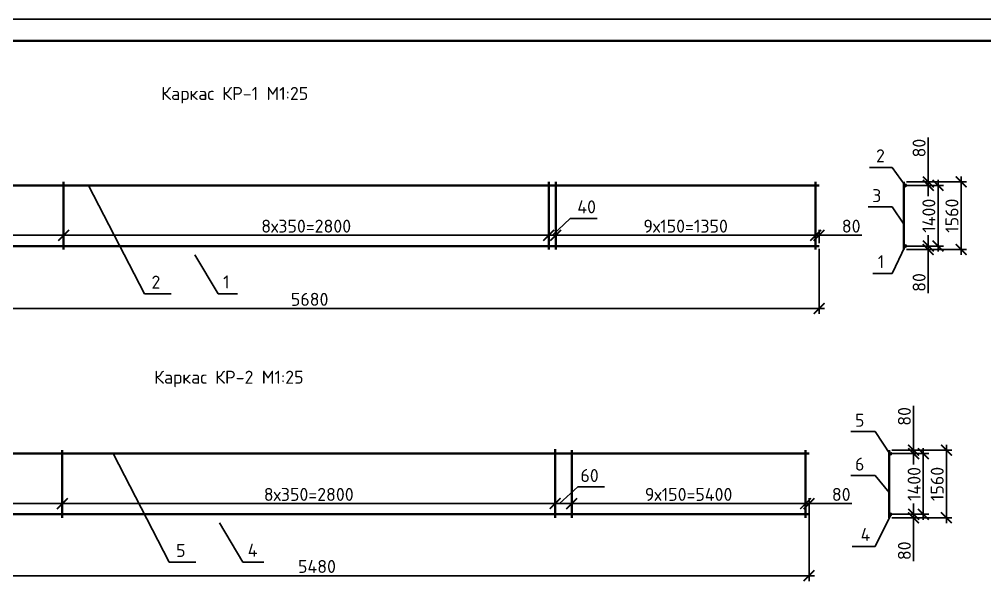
# Model space of a CAD drawing. Header units: millimetres. Extents: x -258556 to -95372, y 16759 to 83599.
# Drawn here: x -126283 to -126060.1, y 42005.7 to 42138.1 of the extents above; entities that cross this region are included whole.
import ezdxf

# ---------------------------------------------------------------- set-up
doc = ezdxf.new("R2010")
doc.units = ezdxf.units.MM
doc.header["$LTSCALE"] = 0.5
doc.layers.add('Толстый', color=7, linetype='Continuous', lineweight=40)
doc.layers.add('тонкие', color=7, linetype='Continuous')
doc.layers.add('Тонкий', color=7, linetype='Continuous')
doc.styles.add('Наклонный3.5', font='isocpeur.ttf', dxfattribs={"height": 3})
doc.dimstyles.new('СТРОИТЕЛЬНЫЙ', dxfattribs={"dimtxt": 3.5, "dimasz": 2.5, "dimexe": 1.25, "dimexo": 0.625, "dimtad": 1, "dimdec": 0, "dimlfac": 100, "dimdsep": 46, "dimtxsty": 'Наклонный3.5', "dimblk1": 'ARCHTICK', "dimblk2": 'ARCHTICK', "dimsah": 1, "dimcen": 0, "dimdle": 1.25, "dimadec": 0, "dimazin": 0, "dimtfac": 0.75, "dimtdec": 0, "dimtmove": 0, "dimatfit": 3, "dimldrblk": 'ARCHTICK', "dimfxl": 1, "dimtolj": 1, "dimtzin": 0, "dimarcsym": 0})

# ---------------------------------------------------------------- blocks, each defined once
blk = doc.blocks.new('_ArchTick')
at = {"color": 0, "linetype": 'ByBlock', "const_width": 0.15}
blk.add_lwpolyline([(-0.5, -0.5), (0.5, 0.5)], dxfattribs=at)
blk = doc.blocks.new('*D802')
at = {"layer": 'Defpoints', "color": 0, "transparency": 16777216}
for p in [(-126332.79, 42092.72), (-126272.79, 42092.72), (-126272.79, 42088.19)]:
    blk.add_point(p, dxfattribs=at)
at = {"layer": 'тонкие', "color": 0, "lineweight": -2, "transparency": 16777216}
for p, q in [((-126332.79, 42092.1), (-126332.79, 42086.94)), ((-126272.79, 42092.1), (-126272.79, 42086.94)), ((-126334.04, 42088.19), (-126271.54, 42088.19))]:
    blk.add_line(p, q, dxfattribs=at)
at = {"layer": 'тонкие', "color": 0, "lineweight": -2, "transparency": 16777216, "xscale": 2.5, "yscale": 2.5, "zscale": 2.5, "rotation": 180}
blk.add_blockref('_ArchTick', (-126332.79, 42088.19), dxfattribs=at)
at = {"layer": 'тонкие', "color": 0, "lineweight": -2, "transparency": 16777216, "xscale": 2.5, "yscale": 2.5, "zscale": 2.5}
blk.add_blockref('_ArchTick', (-126272.79, 42088.19), dxfattribs=at)
at = {"layer": 'тонкие', "color": 0, "transparency": 16777216, "insert": (-126302.79, 42090.31), "char_height": 3, "attachment_point": 5, "style": 'Наклонный3.5'}
blk.add_mtext('\\A1;9х150=1350', dxfattribs=at)
blk = doc.blocks.new('*D803')
at = {"layer": 'Defpoints', "color": 0, "transparency": 16777216}
for p in [(-126159.19, 42091.72), (-126099.19, 42091.72), (-126099.19, 42088.19)]:
    blk.add_point(p, dxfattribs=at)
at = {"layer": 'тонкие', "color": 0, "lineweight": -2, "transparency": 16777216}
for p, q in [((-126159.19, 42091.1), (-126159.19, 42086.94)), ((-126099.19, 42091.1), (-126099.19, 42086.94)), ((-126160.44, 42088.19), (-126097.94, 42088.19))]:
    blk.add_line(p, q, dxfattribs=at)
at = {"layer": 'тонкие', "color": 0, "lineweight": -2, "transparency": 16777216, "xscale": 2.5, "yscale": 2.5, "zscale": 2.5, "rotation": 180}
blk.add_blockref('_ArchTick', (-126159.19, 42088.19), dxfattribs=at)
at = {"layer": 'тонкие', "color": 0, "lineweight": -2, "transparency": 16777216, "xscale": 2.5, "yscale": 2.5, "zscale": 2.5}
blk.add_blockref('_ArchTick', (-126099.19, 42088.19), dxfattribs=at)
at = {"layer": 'тонкие', "color": 0, "transparency": 16777216, "insert": (-126129.19, 42090.31), "char_height": 3, "attachment_point": 5, "style": 'Наклонный3.5'}
blk.add_mtext('\\A1;9х150=1350', dxfattribs=at)
blk = doc.blocks.new('*D804')
at = {"layer": 'Defpoints', "color": 0, "transparency": 16777216}
for p in [(-126160.79, 42091.72), (-126272.79, 42088.19), (-126160.79, 42088.19)]:
    blk.add_point(p, dxfattribs=at)
at = {"layer": 'тонкие', "color": 0, "lineweight": -2, "transparency": 16777216}
for p, q in [((-126160.79, 42091.1), (-126160.79, 42086.94)), ((-126274.04, 42088.19), (-126159.54, 42088.19)), ((-126272.79, 42087.56), (-126272.79, 42086.94))]:
    blk.add_line(p, q, dxfattribs=at)
at = {"layer": 'тонкие', "color": 0, "lineweight": -2, "transparency": 16777216, "xscale": 2.5, "yscale": 2.5, "zscale": 2.5, "rotation": 180}
blk.add_blockref('_ArchTick', (-126272.79, 42088.19), dxfattribs=at)
at = {"layer": 'тонкие', "color": 0, "lineweight": -2, "transparency": 16777216, "xscale": 2.5, "yscale": 2.5, "zscale": 2.5}
blk.add_blockref('_ArchTick', (-126160.79, 42088.19), dxfattribs=at)
at = {"layer": 'тонкие', "color": 0, "transparency": 16777216, "insert": (-126216.79, 42090.31), "char_height": 3, "attachment_point": 5, "style": 'Наклонный3.5'}
blk.add_mtext('\\A1;8х350=2800', dxfattribs=at)
blk = doc.blocks.new('*D805')
at = {"layer": 'Defpoints', "color": 0, "transparency": 16777216}
for p in [(-126160.79, 42093.99), (-126159.19, 42093.99), (-126159.19, 42088.19)]:
    blk.add_point(p, dxfattribs=at)
at = {"layer": 'тонкие', "color": 0, "lineweight": -2, "transparency": 16777216}
for p, q in [((-126160.79, 42093.36), (-126160.79, 42086.94)), ((-126159.19, 42093.36), (-126159.19, 42086.94)), ((-126162.04, 42088.19), (-126159.19, 42088.19)), ((-126159.19, 42088.19), (-126154.17, 42088.19))]:
    blk.add_line(p, q, dxfattribs=at)
at = {"layer": 'тонкие', "color": 0, "lineweight": -2, "transparency": 16777216, "xscale": 2.5, "yscale": 2.5, "zscale": 2.5, "rotation": 180}
blk.add_blockref('_ArchTick', (-126160.79, 42088.19), dxfattribs=at)
at = {"layer": 'тонкие', "color": 0, "lineweight": -2, "transparency": 16777216, "xscale": 2.5, "yscale": 2.5, "zscale": 2.5}
blk.add_blockref('_ArchTick', (-126159.19, 42088.19), dxfattribs=at)
blk = doc.blocks.new('*D816')
at = {"layer": 'Defpoints', "color": 0, "transparency": 16777216}
for p in [(-126078.22, 42099.72), (-126070.92, 42099.72), (-126078.22, 42085.72)]:
    blk.add_point(p, dxfattribs=at)
at = {"layer": 'тонкие', "color": 0, "lineweight": -2, "transparency": 16777216}
for p, q in [((-126070.92, 42084.47), (-126070.92, 42100.97)), ((-126077.59, 42099.72), (-126069.67, 42099.72)), ((-126077.59, 42085.72), (-126069.67, 42085.72))]:
    blk.add_line(p, q, dxfattribs=at)
at = {"layer": 'тонкие', "color": 0, "lineweight": -2, "transparency": 16777216, "xscale": 2.5, "yscale": 2.5, "zscale": 2.5}
for p, rotation in [((-126070.92, 42099.72), 90), ((-126070.92, 42085.72), 270)]:
    blk.add_blockref('_ArchTick', p, dxfattribs=dict(at, rotation=rotation))
at = {"layer": 'тонкие', "color": 0, "transparency": 16777216, "insert": (-126073.04, 42092.72), "char_height": 3, "attachment_point": 5, "rotation": 90, "style": 'Наклонный3.5'}
blk.add_mtext('\\A1;1400', dxfattribs=at)
blk = doc.blocks.new('*D817')
at = {"layer": 'Defpoints', "color": 0, "transparency": 16777216}
for p in [(-126078.82, 42100.52), (-126078.82, 42099.72), (-126073.17, 42099.72)]:
    blk.add_point(p, dxfattribs=at)
at = {"layer": 'тонкие', "color": 0, "lineweight": -2, "transparency": 16777216}
for p, q in [((-126073.17, 42100.52), (-126073.17, 42110.76)), ((-126078.19, 42100.52), (-126071.92, 42100.52)), ((-126078.19, 42099.72), (-126071.92, 42099.72)), ((-126073.17, 42099.72), (-126073.17, 42100.52)), ((-126073.17, 42099.72), (-126073.17, 42097.22))]:
    blk.add_line(p, q, dxfattribs=at)
at = {"layer": 'тонкие', "color": 0, "lineweight": -2, "transparency": 16777216, "xscale": 2.5, "yscale": 2.5, "zscale": 2.5}
for p, rotation in [((-126073.17, 42100.52), 270), ((-126073.17, 42099.72), 90)]:
    blk.add_blockref('_ArchTick', p, dxfattribs=dict(at, rotation=rotation))
at = {"layer": 'тонкие', "color": 0, "transparency": 16777216, "insert": (-126075.29, 42108.34), "char_height": 3, "attachment_point": 5, "rotation": 90, "style": 'Наклонный3.5'}
blk.add_mtext('\\A1;80', dxfattribs=at)
blk = doc.blocks.new('*D818')
at = {"layer": 'Defpoints', "color": 0, "transparency": 16777216}
for p in [(-126078.82, 42085.72), (-126073.17, 42085.72), (-126078.82, 42084.92)]:
    blk.add_point(p, dxfattribs=at)
at = {"layer": 'тонкие', "color": 0, "lineweight": -2, "transparency": 16777216}
for p, q in [((-126073.17, 42085.72), (-126073.17, 42088.22)), ((-126078.19, 42085.72), (-126071.92, 42085.72)), ((-126073.17, 42085.72), (-126073.17, 42084.92)), ((-126078.19, 42084.92), (-126071.92, 42084.92)), ((-126073.17, 42084.92), (-126073.17, 42074.87))]:
    blk.add_line(p, q, dxfattribs=at)
at = {"layer": 'тонкие', "color": 0, "lineweight": -2, "transparency": 16777216, "xscale": 2.5, "yscale": 2.5, "zscale": 2.5}
for p, rotation in [((-126073.17, 42085.72), 270), ((-126073.17, 42084.92), 90)]:
    blk.add_blockref('_ArchTick', p, dxfattribs=dict(at, rotation=rotation))
at = {"layer": 'тонкие', "color": 0, "transparency": 16777216, "insert": (-126075.29, 42077.3), "char_height": 3, "attachment_point": 5, "rotation": 90, "style": 'Наклонный3.5'}
blk.add_mtext('\\A1;80', dxfattribs=at)
blk = doc.blocks.new('*D819')
at = {"layer": 'Defpoints', "color": 0, "transparency": 16777216}
for p in [(-126078.82, 42100.52), (-126065.58, 42100.52), (-126078.82, 42084.92)]:
    blk.add_point(p, dxfattribs=at)
at = {"layer": 'тонкие', "color": 0, "lineweight": -2, "transparency": 16777216}
for p, q in [((-126065.58, 42083.67), (-126065.58, 42101.77)), ((-126078.19, 42100.52), (-126064.33, 42100.52)), ((-126078.19, 42084.92), (-126064.33, 42084.92))]:
    blk.add_line(p, q, dxfattribs=at)
at = {"layer": 'тонкие', "color": 0, "lineweight": -2, "transparency": 16777216, "xscale": 2.5, "yscale": 2.5, "zscale": 2.5}
for p, rotation in [((-126065.58, 42100.52), 90), ((-126065.58, 42084.92), 270)]:
    blk.add_blockref('_ArchTick', p, dxfattribs=dict(at, rotation=rotation))
at = {"layer": 'тонкие', "color": 0, "transparency": 16777216, "insert": (-126067.71, 42092.72), "char_height": 3, "attachment_point": 5, "rotation": 90, "style": 'Наклонный3.5'}
blk.add_mtext('\\A1;1560', dxfattribs=at)
blk = doc.blocks.new('*D820')
at = {"layer": 'Defpoints', "color": 0, "transparency": 16777216}
for p in [(-126333.59, 42085.72), (-126098.39, 42085.72), (-126098.39, 42071.29)]:
    blk.add_point(p, dxfattribs=at)
at = {"layer": 'тонкие', "color": 0, "lineweight": -2, "transparency": 16777216}
for p, q in [((-126333.59, 42085.1), (-126333.59, 42070.04)), ((-126098.39, 42085.1), (-126098.39, 42070.04)), ((-126334.84, 42071.29), (-126097.14, 42071.29))]:
    blk.add_line(p, q, dxfattribs=at)
at = {"layer": 'тонкие', "color": 0, "lineweight": -2, "transparency": 16777216, "xscale": 2.5, "yscale": 2.5, "zscale": 2.5, "rotation": 180}
blk.add_blockref('_ArchTick', (-126333.59, 42071.29), dxfattribs=at)
at = {"layer": 'тонкие', "color": 0, "lineweight": -2, "transparency": 16777216, "xscale": 2.5, "yscale": 2.5, "zscale": 2.5}
blk.add_blockref('_ArchTick', (-126098.39, 42071.29), dxfattribs=at)
at = {"layer": 'тонкие', "color": 0, "transparency": 16777216, "insert": (-126215.99, 42073.41), "char_height": 3, "attachment_point": 5, "style": 'Наклонный3.5'}
blk.add_mtext('\\A1;5680', dxfattribs=at)
blk = doc.blocks.new('*D822')
at = {"layer": 'Defpoints', "color": 0, "transparency": 16777216}
for p in [(-126098.39, 42088.19), (-126099.19, 42085.72), (-126098.39, 42085.72)]:
    blk.add_point(p, dxfattribs=at)
at = {"layer": 'тонкие', "color": 0, "lineweight": -2, "transparency": 16777216}
for p, q in [((-126099.19, 42088.19), (-126101.69, 42088.19)), ((-126099.19, 42086.35), (-126099.19, 42089.44)), ((-126099.19, 42088.19), (-126098.39, 42088.19)), ((-126098.39, 42086.35), (-126098.39, 42089.44)), ((-126098.39, 42088.19), (-126088.54, 42088.19))]:
    blk.add_line(p, q, dxfattribs=at)
at = {"layer": 'тонкие', "color": 0, "lineweight": -2, "transparency": 16777216, "xscale": 2.5, "yscale": 2.5, "zscale": 2.5}
blk.add_blockref('_ArchTick', (-126099.19, 42088.19), dxfattribs=at)
at = {"layer": 'тонкие', "color": 0, "lineweight": -2, "transparency": 16777216, "xscale": 2.5, "yscale": 2.5, "zscale": 2.5, "rotation": 180}
blk.add_blockref('_ArchTick', (-126098.39, 42088.19), dxfattribs=at)
at = {"layer": 'тонкие', "color": 0, "transparency": 16777216, "insert": (-126090.97, 42090.31), "char_height": 3, "attachment_point": 5, "style": 'Наклонный3.5'}
blk.add_mtext('\\A1;80', dxfattribs=at)
blk = doc.blocks.new('*D823')
at = {"layer": 'Defpoints', "color": 0, "transparency": 16777216}
for p in [(-126327.1, 42029.78), (-126273.1, 42029.78), (-126273.1, 42026.25)]:
    blk.add_point(p, dxfattribs=at)
at = {"layer": 'тонкие', "color": 0, "lineweight": -2, "transparency": 16777216}
for p, q in [((-126327.1, 42029.16), (-126327.1, 42025)), ((-126273.1, 42029.16), (-126273.1, 42025)), ((-126328.35, 42026.25), (-126271.85, 42026.25))]:
    blk.add_line(p, q, dxfattribs=at)
at = {"layer": 'тонкие', "color": 0, "lineweight": -2, "transparency": 16777216, "xscale": 2.5, "yscale": 2.5, "zscale": 2.5, "rotation": 180}
blk.add_blockref('_ArchTick', (-126327.1, 42026.25), dxfattribs=at)
at = {"layer": 'тонкие', "color": 0, "lineweight": -2, "transparency": 16777216, "xscale": 2.5, "yscale": 2.5, "zscale": 2.5}
blk.add_blockref('_ArchTick', (-126273.1, 42026.25), dxfattribs=at)
at = {"layer": 'тонкие', "color": 0, "transparency": 16777216, "insert": (-126300.1, 42028.37), "char_height": 3, "width": 22.4, "attachment_point": 5, "style": 'Наклонный3.5'}
blk.add_mtext('\\A1;9х150=1350', dxfattribs=at)
blk = doc.blocks.new('*D824')
at = {"layer": 'Defpoints', "color": 0, "transparency": 16777216}
for p in [(-126155.5, 42029.78), (-126101.5, 42028.99), (-126101.5, 42026.25)]:
    blk.add_point(p, dxfattribs=at)
at = {"layer": 'тонкие', "color": 0, "lineweight": -2, "transparency": 16777216}
for p, q in [((-126155.5, 42029.16), (-126155.5, 42025)), ((-126101.5, 42028.37), (-126101.5, 42025)), ((-126156.75, 42026.25), (-126100.25, 42026.25))]:
    blk.add_line(p, q, dxfattribs=at)
at = {"layer": 'тонкие', "color": 0, "lineweight": -2, "transparency": 16777216, "xscale": 2.5, "yscale": 2.5, "zscale": 2.5, "rotation": 180}
blk.add_blockref('_ArchTick', (-126155.5, 42026.25), dxfattribs=at)
at = {"layer": 'тонкие', "color": 0, "lineweight": -2, "transparency": 16777216, "xscale": 2.5, "yscale": 2.5, "zscale": 2.5}
blk.add_blockref('_ArchTick', (-126101.5, 42026.25), dxfattribs=at)
at = {"layer": 'тонкие', "color": 0, "transparency": 16777216, "insert": (-126128.5, 42028.37), "char_height": 3, "attachment_point": 5, "style": 'Наклонный3.5'}
blk.add_mtext('\\A1;9х150=5400', dxfattribs=at)
blk = doc.blocks.new('*D825')
at = {"layer": 'Defpoints', "color": 0, "transparency": 16777216}
for p in [(-126273.1, 42029.78), (-126159.31, 42029.78), (-126159.31, 42026.25)]:
    blk.add_point(p, dxfattribs=at)
at = {"layer": 'тонкие', "color": 0, "lineweight": -2, "transparency": 16777216}
for p, q in [((-126273.1, 42029.16), (-126273.1, 42025)), ((-126159.31, 42029.16), (-126159.31, 42025)), ((-126274.35, 42026.25), (-126158.06, 42026.25))]:
    blk.add_line(p, q, dxfattribs=at)
at = {"layer": 'тонкие', "color": 0, "lineweight": -2, "transparency": 16777216, "xscale": 2.5, "yscale": 2.5, "zscale": 2.5, "rotation": 180}
blk.add_blockref('_ArchTick', (-126273.1, 42026.25), dxfattribs=at)
at = {"layer": 'тонкие', "color": 0, "lineweight": -2, "transparency": 16777216, "xscale": 2.5, "yscale": 2.5, "zscale": 2.5}
blk.add_blockref('_ArchTick', (-126159.31, 42026.25), dxfattribs=at)
at = {"layer": 'тонкие', "color": 0, "transparency": 16777216, "insert": (-126216.2, 42028.37), "char_height": 3, "attachment_point": 5, "style": 'Наклонный3.5'}
blk.add_mtext('\\A1;8х350=2800', dxfattribs=at)
blk = doc.blocks.new('*D682')
at = {"layer": 'Defpoints', "color": 0, "transparency": 16777216}
for p in [(-126159.31, 42027.82), (-126155.5, 42027.82), (-126155.5, 42026.25)]:
    blk.add_point(p, dxfattribs=at)
at = {"layer": 'тонкие', "color": 0, "lineweight": -2, "transparency": 16777216}
for p, q in [((-126160.56, 42026.25), (-126154.25, 42026.25)), ((-126159.31, 42027.2), (-126159.31, 42025)), ((-126155.5, 42027.2), (-126155.5, 42025))]:
    blk.add_line(p, q, dxfattribs=at)
at = {"layer": 'тонкие', "color": 0, "lineweight": -2, "transparency": 16777216, "xscale": 2.5, "yscale": 2.5, "zscale": 2.5, "rotation": 180}
blk.add_blockref('_ArchTick', (-126159.31, 42026.25), dxfattribs=at)
at = {"layer": 'тонкие', "color": 0, "lineweight": -2, "transparency": 16777216, "xscale": 2.5, "yscale": 2.5, "zscale": 2.5}
blk.add_blockref('_ArchTick', (-126155.5, 42026.25), dxfattribs=at)
blk = doc.blocks.new('*D806')
at = {"layer": 'Defpoints', "color": 0, "transparency": 16777216}
for p in [(-126101.5, 42026.25), (-126100.7, 42026.25), (-126100.7, 42021.78)]:
    blk.add_point(p, dxfattribs=at)
at = {"layer": 'тонкие', "color": 0, "lineweight": -2, "transparency": 16777216}
for p, q in [((-126101.5, 42026.87), (-126101.5, 42027.5)), ((-126100.7, 42022.41), (-126100.7, 42027.5)), ((-126101.5, 42026.25), (-126104, 42026.25)), ((-126101.5, 42026.25), (-126100.7, 42026.25)), ((-126100.7, 42026.25), (-126090.85, 42026.25))]:
    blk.add_line(p, q, dxfattribs=at)
at = {"layer": 'тонкие', "color": 0, "lineweight": -2, "transparency": 16777216, "xscale": 2.5, "yscale": 2.5, "zscale": 2.5}
blk.add_blockref('_ArchTick', (-126101.5, 42026.25), dxfattribs=at)
at = {"layer": 'тонкие', "color": 0, "lineweight": -2, "transparency": 16777216, "xscale": 2.5, "yscale": 2.5, "zscale": 2.5, "rotation": 180}
blk.add_blockref('_ArchTick', (-126100.7, 42026.25), dxfattribs=at)
at = {"layer": 'тонкие', "color": 0, "transparency": 16777216, "insert": (-126093.27, 42028.37), "char_height": 3, "attachment_point": 5, "style": 'Наклонный3.5'}
blk.add_mtext('\\A1;80', dxfattribs=at)
blk = doc.blocks.new('*D808')
at = {"layer": 'Defpoints', "color": 0, "transparency": 16777216}
for p in [(-126100.7, 42023.78), (-126327.9, 42021.78), (-126100.7, 42009.61)]:
    blk.add_point(p, dxfattribs=at)
at = {"layer": 'тонкие', "color": 0, "lineweight": -2, "transparency": 16777216}
for p, q in [((-126100.7, 42023.16), (-126100.7, 42008.36)), ((-126327.9, 42021.16), (-126327.9, 42008.36)), ((-126329.15, 42009.61), (-126099.45, 42009.61))]:
    blk.add_line(p, q, dxfattribs=at)
at = {"layer": 'тонкие', "color": 0, "lineweight": -2, "transparency": 16777216, "xscale": 2.5, "yscale": 2.5, "zscale": 2.5, "rotation": 180}
blk.add_blockref('_ArchTick', (-126327.9, 42009.61), dxfattribs=at)
at = {"layer": 'тонкие', "color": 0, "lineweight": -2, "transparency": 16777216, "xscale": 2.5, "yscale": 2.5, "zscale": 2.5}
blk.add_blockref('_ArchTick', (-126100.7, 42009.61), dxfattribs=at)
at = {"layer": 'тонкие', "color": 0, "transparency": 16777216, "insert": (-126214.3, 42011.74), "char_height": 3, "attachment_point": 5, "style": 'Наклонный3.5'}
blk.add_mtext('\\A1;5480', dxfattribs=at)
blk = doc.blocks.new('*D862')
at = {"layer": 'Defpoints', "color": 0, "transparency": 16777216}
for p in [(-126081.62, 42037.78), (-126074.32, 42037.78), (-126081.62, 42023.78)]:
    blk.add_point(p, dxfattribs=at)
at = {"layer": 'тонкие', "color": 0, "lineweight": -2, "transparency": 16777216}
for p, q in [((-126074.32, 42022.53), (-126074.32, 42039.03)), ((-126081, 42037.78), (-126073.07, 42037.78)), ((-126081, 42023.78), (-126073.07, 42023.78))]:
    blk.add_line(p, q, dxfattribs=at)
at = {"layer": 'тонкие', "color": 0, "lineweight": -2, "transparency": 16777216, "xscale": 2.5, "yscale": 2.5, "zscale": 2.5}
for p, rotation in [((-126074.32, 42037.78), 90), ((-126074.32, 42023.78), 270)]:
    blk.add_blockref('_ArchTick', p, dxfattribs=dict(at, rotation=rotation))
at = {"layer": 'тонкие', "color": 0, "transparency": 16777216, "insert": (-126076.44, 42030.78), "char_height": 3, "attachment_point": 5, "rotation": 90, "style": 'Наклонный3.5'}
blk.add_mtext('\\A1;1400', dxfattribs=at)
blk = doc.blocks.new('*D863')
at = {"layer": 'Defpoints', "color": 0, "transparency": 16777216}
for p in [(-126082.22, 42038.58), (-126082.22, 42037.78), (-126076.57, 42037.78)]:
    blk.add_point(p, dxfattribs=at)
at = {"layer": 'тонкие', "color": 0, "lineweight": -2, "transparency": 16777216}
for p, q in [((-126076.57, 42038.58), (-126076.57, 42048.82)), ((-126081.6, 42038.58), (-126075.32, 42038.58)), ((-126076.57, 42037.78), (-126076.57, 42038.58)), ((-126081.6, 42037.78), (-126075.32, 42037.78)), ((-126076.57, 42037.78), (-126076.57, 42035.28))]:
    blk.add_line(p, q, dxfattribs=at)
at = {"layer": 'тонкие', "color": 0, "lineweight": -2, "transparency": 16777216, "xscale": 2.5, "yscale": 2.5, "zscale": 2.5}
for p, rotation in [((-126076.57, 42038.58), 270), ((-126076.57, 42037.78), 90)]:
    blk.add_blockref('_ArchTick', p, dxfattribs=dict(at, rotation=rotation))
at = {"layer": 'тонкие', "color": 0, "transparency": 16777216, "insert": (-126078.69, 42046.39), "char_height": 3, "attachment_point": 5, "rotation": 90, "style": 'Наклонный3.5'}
blk.add_mtext('\\A1;80', dxfattribs=at)
blk = doc.blocks.new('*D864')
at = {"layer": 'Defpoints', "color": 0, "transparency": 16777216}
for p in [(-126082.22, 42023.78), (-126082.22, 42022.98), (-126076.57, 42023.78)]:
    blk.add_point(p, dxfattribs=at)
at = {"layer": 'тонкие', "color": 0, "lineweight": -2, "transparency": 16777216}
for p, q in [((-126076.57, 42023.78), (-126076.57, 42026.28)), ((-126081.6, 42023.78), (-126075.32, 42023.78)), ((-126081.6, 42022.98), (-126075.32, 42022.98)), ((-126076.57, 42023.78), (-126076.57, 42022.98)), ((-126076.57, 42022.98), (-126076.57, 42012.93))]:
    blk.add_line(p, q, dxfattribs=at)
at = {"layer": 'тонкие', "color": 0, "lineweight": -2, "transparency": 16777216, "xscale": 2.5, "yscale": 2.5, "zscale": 2.5}
for p, rotation in [((-126076.57, 42023.78), 270), ((-126076.57, 42022.98), 90)]:
    blk.add_blockref('_ArchTick', p, dxfattribs=dict(at, rotation=rotation))
at = {"layer": 'тонкие', "color": 0, "transparency": 16777216, "insert": (-126078.69, 42015.36), "char_height": 3, "attachment_point": 5, "rotation": 90, "style": 'Наклонный3.5'}
blk.add_mtext('\\A1;80', dxfattribs=at)
blk = doc.blocks.new('*D865')
at = {"layer": 'Defpoints', "color": 0, "transparency": 16777216}
for p in [(-126082.22, 42038.58), (-126068.99, 42038.58), (-126082.22, 42022.98)]:
    blk.add_point(p, dxfattribs=at)
at = {"layer": 'тонкие', "color": 0, "lineweight": -2, "transparency": 16777216}
for p, q in [((-126081.6, 42038.58), (-126067.74, 42038.58)), ((-126068.99, 42021.73), (-126068.99, 42039.83)), ((-126081.6, 42022.98), (-126067.74, 42022.98))]:
    blk.add_line(p, q, dxfattribs=at)
at = {"layer": 'тонкие', "color": 0, "lineweight": -2, "transparency": 16777216, "xscale": 2.5, "yscale": 2.5, "zscale": 2.5}
for p, rotation in [((-126068.99, 42038.58), 90), ((-126068.99, 42022.98), 270)]:
    blk.add_blockref('_ArchTick', p, dxfattribs=dict(at, rotation=rotation))
at = {"layer": 'тонкие', "color": 0, "transparency": 16777216, "insert": (-126071.11, 42030.78), "char_height": 3, "attachment_point": 5, "rotation": 90, "style": 'Наклонный3.5'}
blk.add_mtext('\\A1;1560', dxfattribs=at)

msp = doc.modelspace()

# ---------------------------------------------------------------- hatches: boundary and pattern name
at = {"layer": 'тонкие', "true_color": 0x000000}
h = msp.add_hatch(color=18, dxfattribs=at)
h.dxf.hatch_style = 1
h.paths.add_polyline_path([(-126078.21946, 42099.7206, 1), (-126078.81946, 42099.7206, 1)])
h = msp.add_hatch(color=18, dxfattribs=at)
h.dxf.hatch_style = 1
h.paths.add_polyline_path([(-126078.21946, 42085.7206, 1), (-126078.81946, 42085.7206, 1)])
h = msp.add_hatch(color=18, dxfattribs=at)
h.dxf.hatch_style = 1
h.paths.add_polyline_path([(-126081.62345, 42037.78004, 1), (-126082.22345, 42037.78004, 1)])
h = msp.add_hatch(color=18, dxfattribs=at)
h.dxf.hatch_style = 1
h.paths.add_polyline_path([(-126081.62345, 42023.78004, 1), (-126082.22345, 42023.78004, 1)])

# ---------------------------------------------------------------- linework, layer by layer
at = {"layer": 'Defpoints', "color": 18, "true_color": 0x000000}
msp.add_lwpolyline([(-126718.64819, 41544.06704), (-125877.64819, 41544.06704), (-125877.64819, 42138.06704), (-126718.64819, 42138.06704)], close=True, dxfattribs=at)
at = {"layer": 'Толстый', "color": 18, "true_color": 0x000000}
for p, q in [((-126698.64819, 42133.06704), (-125882.64819, 42133.06704)), ((-126333.5926, 42099.7206), (-126098.3926, 42099.7206)), ((-126272.7926, 42084.9206), (-126272.7926, 42100.5206)), ((-126160.7926, 42100.5206), (-126160.7926, 42084.9206)), ((-126159.1926, 42084.9206), (-126159.1926, 42100.5206)), ((-126099.1926, 42100.5206), (-126099.1926, 42084.9206)), ((-126078.81946, 42100.5206), (-126078.81946, 42084.9206)), ((-126098.3926, 42085.7206), (-126333.5926, 42085.7206)), ((-126273.09502, 42022.98004), (-126273.09502, 42038.58004)), ((-126159.30995, 42038.79309), (-126159.30995, 42022.98004)), ((-126155.49502, 42022.98004), (-126155.49502, 42038.58004)), ((-126101.49502, 42022.98004), (-126101.49502, 42038.58004)), ((-126082.22345, 42038.58004), (-126082.22345, 42022.98004)), ((-126327.89502, 42037.78004), (-126100.69502, 42037.78004)), ((-126100.69502, 42023.78004), (-126327.89502, 42023.78004))]:
    msp.add_line(p, q, dxfattribs=at)
at = {"layer": 'тонкие', "color": 18, "true_color": 0x000000}
for p, q in [((-126081.47075, 42103.88216), (-126078.51946, 42099.7206)), ((-126254.12927, 42074.69357), (-126267.05835, 42099.7206)), ((-126081.47075, 42094.74706), (-126087.04857, 42094.74706)), ((-126081.47075, 42094.74706), (-126078.81946, 42090.77834)), ((-126155.80939, 42092.08462), (-126159.9926, 42088.18751)), ((-126149.60709, 42092.08462), (-126155.80939, 42092.08462)), ((-126078.51946, 42085.7206), (-126081.47075, 42079.37034)), ((-126242.47162, 42083.7206), (-126237.14324, 42074.69357)), ((-126085.98692, 42079.37034), (-126081.47075, 42079.37034)), ((-126247.92697, 42074.69357), (-126254.12927, 42074.69357)), ((-126237.14324, 42074.69357), (-126232.62706, 42074.69357)), ((-126085.44308, 42042.88883), (-126091.02091, 42042.88883)), ((-126085.44308, 42042.88883), (-126081.92345, 42037.48004)), ((-126248.43169, 42012.75301), (-126261.36078, 42037.78004)), ((-126085.44308, 42032.75372), (-126091.02091, 42032.75372)), ((-126085.44308, 42032.75372), (-126082.22345, 42028.78501)), ((-126154.11181, 42030.14406), (-126158.29502, 42026.24695)), ((-126147.90952, 42030.14406), (-126154.11181, 42030.14406)), ((-126081.92345, 42023.48004), (-126085.44308, 42016.377)), ((-126236.77404, 42021.78004), (-126231.44566, 42012.75301)), ((-126090.75471, 42016.377), (-126085.44308, 42016.377)), ((-126242.2294, 42012.75301), (-126248.43169, 42012.75301)), ((-126231.44566, 42012.75301), (-126226.5603, 42012.75301))]:
    msp.add_line(p, q, dxfattribs=at)
for centre in [(-126078.51946, 42099.7206), (-126078.51946, 42085.7206), (-126081.92345, 42037.78004), (-126081.92345, 42023.78004)]:
    msp.add_circle(centre, 0.3, dxfattribs=at)
at = {"layer": 'Тонкий', "color": 18, "true_color": 0x000000}
for p, q in [((-126081.47075, 42103.88216), (-126086.70643, 42103.88216)), ((-126078.81946, 42100.5206), (-126078.81946, 42099.7206))]:
    msp.add_line(p, q, dxfattribs=at)

# ---------------------------------------------------------------- texts
at = {"layer": 'тонкие', "color": 18, "true_color": 0x000000, "char_height": 3, "attachment_point": 1, "style": 'Наклонный3.5'}
for s, width, insert in [('2', 5.7971129, (-126085.24057, 42108.04275)), ('3', 5.7971129, (-126086.12123, 42098.85576)), ('40', 5.7971129, (-126154.19431, 42096.26795)), ('1', 8.6073833, (-126084.82157, 42083.61143)), ('2', 5.7971129, (-126252.51419, 42078.8769)), ('1', 8.6073833, (-126235.97789, 42078.93466)), ('5', 5.7971129, (-126090.09357, 42046.99753)), ('6', 5.7971129, (-126090.09357, 42036.86243)), ('60', 5.7971129, (-126153.4771, 42034.23413)), ('4', 8.6073833, (-126088.79391, 42020.61809)), ('5', 5.7971129, (-126246.81661, 42016.93635)), ('4', 8.6073833, (-126230.28031, 42016.9941))]:
    msp.add_mtext_dynamic_manual_height_columns(s, width=width, gutter_width=17.5, heights=[0], dxfattribs=dict(at, insert=insert))
at = {"layer": 'Тонкий', "color": 18, "true_color": 0x000000, "char_height": 3, "attachment_point": 1, "style": 'Наклонный3.5'}
for s, insert in [('Каркас КР-1 М1:25', (-126250.28413, 42122.44296)), ('Каркас КР-2 М1:25', (-126251.9201, 42056.93189))]:
    msp.add_mtext_dynamic_manual_height_columns(s, width=183.1315124, gutter_width=50, heights=[0], dxfattribs=dict(at, insert=insert))

# ---------------------------------------------------------------- dimensions: what is measured, and where the dimension line sits
at = {"layer": 'тонкие', "color": 18, "true_color": 0x000000}
for base, p1, p2, picture, middle in [((-126073.16578, 42099.7206), (-126078.81946, 42100.5206), (-126078.81946, 42099.7206), '*D817', (-126073.16578, 42108.33531)), ((-126073.16578, 42085.7206), (-126078.81946, 42084.9206), (-126078.81946, 42085.7206), '*D818', (-126073.16578, 42077.29921)), ((-126076.56978, 42037.78004), (-126082.22345, 42038.58004), (-126082.22345, 42037.78004), '*D863', (-126076.56978, 42046.39475)), ((-126076.56978, 42023.78004), (-126082.22345, 42022.98004), (-126082.22345, 42023.78004), '*D864', (-126076.56978, 42015.35865))]:
    dim = msp.add_linear_dim(base=base, p1=p1, p2=p2, angle=90, dimstyle='СТРОИТЕЛЬНЫЙ', dxfattribs=at)
    dim.commit()
    dim.dimension.update_dxf_attribs({"geometry": picture, "text_midpoint": middle, "dimtype": 160})
for base, p1, p2, picture, middle in [((-126065.58272, 42100.5206), (-126078.81946, 42084.9206), (-126078.81946, 42100.5206), '*D819', (-126067.70772, 42092.7206)), ((-126070.91578, 42099.7206), (-126078.21946, 42085.7206), (-126078.21946, 42099.7206), '*D816', (-126073.04078, 42092.7206)), ((-126068.98672, 42038.58004), (-126082.22345, 42022.98004), (-126082.22345, 42038.58004), '*D865', (-126071.11172, 42030.78004)), ((-126074.31978, 42037.78004), (-126081.62345, 42023.78004), (-126081.62345, 42037.78004), '*D862', (-126076.44478, 42030.78004))]:
    dim = msp.add_linear_dim(base=base, p1=p1, p2=p2, angle=90, dimstyle='СТРОИТЕЛЬНЫЙ', dxfattribs=at)
    dim.commit()
    dim.dimension.update_dxf_attribs({"geometry": picture, "text_midpoint": middle})
for base, p1, p2, text, picture, middle in [((-126272.7926, 42088.18751), (-126332.7926, 42092.7206), (-126272.7926, 42092.7206), '9х150=1350', '*D802', (-126302.7926, 42090.31251)), ((-126160.7926, 42088.18751), (-126272.7926, 42088.18751), (-126160.7926, 42091.7206), '8х350=2800', '*D804', (-126216.7926, 42090.31251)), ((-126099.1926, 42088.18751), (-126159.1926, 42091.7206), (-126099.1926, 42091.7206), '9х150=1350', '*D803', (-126129.1926, 42090.31251)), ((-126098.3926, 42071.28565), (-126333.5926, 42085.7206), (-126098.3926, 42085.7206), '5680', '*D820', (-126215.9926, 42073.41065)), ((-126273.09502, 42026.24695), (-126327.09502, 42029.78004), (-126273.09502, 42029.78004), '9х150=1350', '*D823', (-126300.09502, 42028.37195)), ((-126159.30995, 42026.24695), (-126273.09502, 42029.78004), (-126159.30995, 42029.78004), '8х350=2800', '*D825', (-126216.20249, 42028.37195)), ((-126101.49502, 42026.24695), (-126155.49502, 42029.78004), (-126101.49502, 42028.9938), '9х150=<>', '*D824', (-126128.49502, 42028.37195)), ((-126155.49502, 42026.24695), (-126159.30995, 42027.8231), (-126155.49502, 42027.8231), ' ', '*D682', (-126157.40249, 42026.24695)), ((-126100.69502, 42009.61263), (-126327.89502, 42021.78004), (-126100.69502, 42023.78004), '5480', '*D808', (-126214.29502, 42011.73763))]:
    dim = msp.add_linear_dim(base=base, p1=p1, p2=p2, text=text, dimstyle='СТРОИТЕЛЬНЫЙ', dxfattribs=at)
    dim.commit()
    dim.dimension.update_dxf_attribs({"geometry": picture, "text_midpoint": middle})
dim = msp.add_linear_dim(base=(-126159.1926, 42088.18751), p1=(-126160.7926, 42093.98696), p2=(-126159.1926, 42093.98696), text=' ', dimstyle='СТРОИТЕЛЬНЫЙ', dxfattribs=at)
dim.commit()
dim.dimension.update_dxf_attribs({"geometry": '*D805', "text_midpoint": (-126154.79756, 42088.18751), "dimtype": 160})
for base, p1, p2, picture, middle in [((-126098.3926, 42088.18751), (-126099.1926, 42085.7206), (-126098.3926, 42085.7206), '*D822', (-126090.9676, 42090.31251)), ((-126100.69502, 42026.24695), (-126101.49502, 42026.24695), (-126100.69502, 42021.78004), '*D806', (-126093.27002, 42028.37195))]:
    dim = msp.add_linear_dim(base=base, p1=p1, p2=p2, dimstyle='СТРОИТЕЛЬНЫЙ', dxfattribs=at)
    dim.commit()
    dim.dimension.update_dxf_attribs({"geometry": picture, "text_midpoint": middle})

doc.saveas('drawing.dxf')
